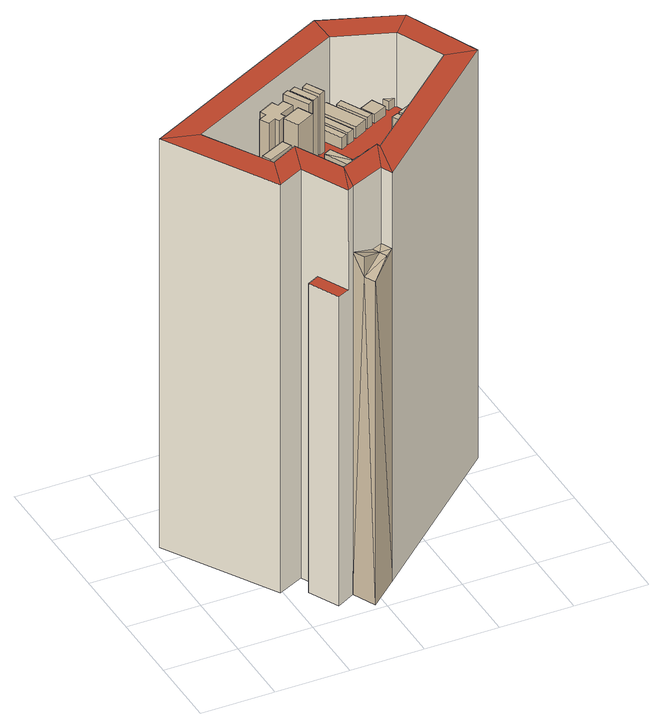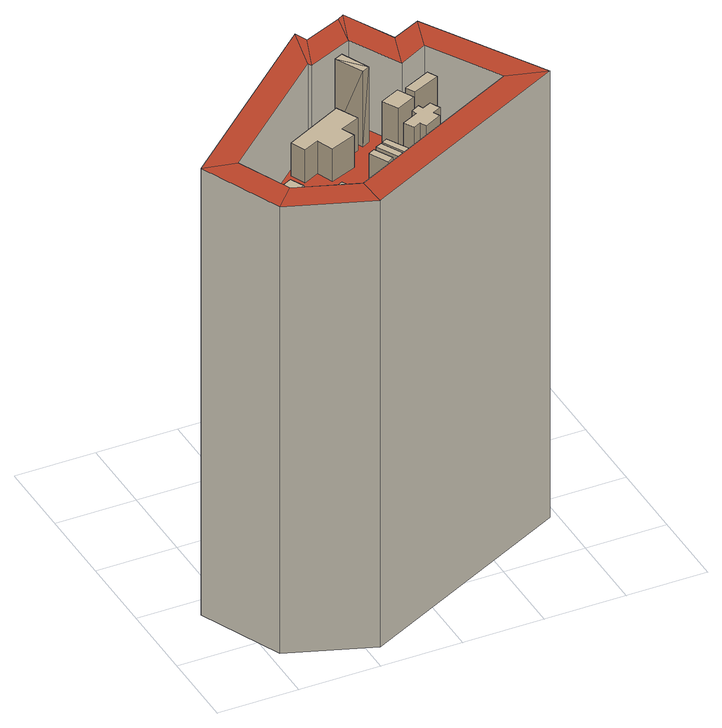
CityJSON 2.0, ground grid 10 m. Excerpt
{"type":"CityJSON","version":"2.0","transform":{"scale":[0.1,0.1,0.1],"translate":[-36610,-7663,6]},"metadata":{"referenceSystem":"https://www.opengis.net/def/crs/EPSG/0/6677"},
"CityObjects":{
"building1":{"type":"Building","attributes":{"延べ面積換算係数":"1.00","大字・町コード":"18","町・丁目コード":"1","13+区市町村コード+大字・町コード+町・丁目コード":"13103018001","measuredHeight":53.4,"class":"3002","usage":"401","storeysAboveGround":13,"storeysBelowGround":0},"address":[{"Country":"日本","Locality":"東京都港区虎ノ門一丁目"}],"children":["building1-1","building1-2"],"geometry":[{"type":"Solid","lod":"2","boundaries":[[[[0,1,2,3,4,5,6,7,8,9,10,11]],[[12,13,14,15]],[[16,12,15,17]],[[18,19,20,21]],[[22,23,14,13]],[[16,17,24,25]],[[26,25,24]],[[27,26,24,28]],[[29,30,31,32,33,34,35,36,37]],[[27,28,38,39]],[[40,39,38,41]],[[42,43,23,22]],[[42,40,41,43]],[[28,29,37,38]],[[38,37,36,41]],[[18,25,26,3,2,19]],[[2,1,20,19]],[[4,3,26,27]],[[5,4,27,39]],[[16,25,18,21,0,11]],[[1,0,21,20]],[[11,10,12,16]],[[24,30,29,28]],[[17,31,30,24]],[[6,5,39,40]],[[15,32,31,17]],[[10,9,13,12]],[[14,33,32,15]],[[41,36,35,43]],[[23,34,33,14]],[[7,6,40,42]],[[9,8,22,13]],[[43,35,34,23]],[[8,7,42,22]]]],"semantics":{"surfaces":[{"type":"GroundSurface"},{"type":"RoofSurface"},{"type":"WallSurface"}],"values":[[0,1,1,1,1,1,1,1,1,1,1,1,1,2,2,2,2,2,2,2,2,2,2,2,2,2,2,2,2,2,2,2,2,2]]}}]},
"building1-1":{"type":"BuildingInstallation","attributes":{"relationToConstruction":"outside"},"parents":["building1"],"geometry":[{"type":"MultiSurface","lod":"2","boundaries":[[[44,45,46]],[[47,48,44]],[[48,3,44]],[[44,49,45]],[[44,3,49]],[[50,47,44]],[[46,50,44]],[[49,51,46]],[[45,49,46]],[[50,46,52]],[[46,51,53]],[[46,53,52]],[[53,5,52]],[[53,4,5]],[[54,55,56]],[[54,57,55]],[[58,57,54]],[[58,59,57]],[[55,57,59]],[[60,55,59]],[[56,60,61]],[[56,55,60]],[[61,59,58]],[[61,60,59]],[[48,47,5]],[[5,47,52]],[[47,50,52]],[[53,51,4]],[[4,51,3]],[[51,49,3]],[[5,4,3]],[[48,5,3]],[[58,54,56]],[[61,58,56]]]}]},
"building1-2":{"type":"BuildingInstallation","attributes":{"relationToConstruction":"outside"},"parents":["building1"],"geometry":[{"type":"MultiSurface","lod":"2","boundaries":[[[62,63,64,65]],[[66,67,68,69]],[[70,71,72,73]],[[74,75,70,73]],[[76,77,78,79,80,81,82,83]],[[84,85,86,87]],[[84,87,88,89]],[[90,91,92,93]],[[94,95,96,97]],[[98,90,93,99]],[[100,101,102,103]],[[104,100,103,105]],[[106,107,108,109]],[[110,107,106,111]],[[112,113,114,115]],[[116,117,118,119]],[[120,121,122,123,124,125]],[[117,116,126,127]],[[120,125,128,129]],[[130,131,132]],[[133,134,135,136]],[[137,138,136,135]],[[139,140,141,142]],[[141,140,143,144]],[[145,146,147,148]],[[149,150,151,152,153,154,155,156,157,158,159,160]],[[161,162,163,164]],[[68,165,166,69]],[[98,99,167,168]],[[147,146,169,170]],[[146,145,171,169]],[[171,172,170,169]],[[170,172,148,147]],[[154,153,173,174]],[[153,152,175,173]],[[151,176,175,152]],[[145,148,172,171]],[[154,174,177,155]],[[151,150,178,176]],[[156,155,177,179]],[[180,181,182,179,177,174,173,175,176,178,183,184]],[[157,156,179,182]],[[161,185,186,162]],[[158,157,182,181]],[[150,149,183,178]],[[161,164,187,185]],[[149,160,184,183]],[[158,181,180,159]],[[185,187,188,186]],[[162,186,188,163]],[[160,159,180,184]],[[164,163,188,187]],[[62,65,189,190]],[[81,80,191,192]],[[62,190,193,63]],[[80,79,194,191]],[[195,193,190,189]],[[68,67,196,165]],[[65,64,195,189]],[[64,63,193,195]],[[79,78,197,194]],[[198,166,165,196]],[[67,66,198,196]],[[166,198,66,69]],[[70,75,199,71]],[[78,77,200,197]],[[201,72,71,199]],[[75,74,201,199]],[[74,73,72,201]],[[202,203,192,191,194,197,200,204]],[[95,94,205,206]],[[89,207,85,84]],[[82,81,192,203]],[[85,207,208,86]],[[77,76,204,200]],[[168,91,90,98]],[[89,88,208,207]],[[97,209,205,94]],[[76,83,202,204]],[[205,209,210,206]],[[168,167,92,91]],[[86,208,88,87]],[[95,206,210,96]],[[211,101,100,104]],[[83,82,203,202]],[[99,93,92,167]],[[211,212,102,101]],[[113,112,213,214]],[[97,96,210,209]],[[211,104,105,212]],[[107,110,215,108]],[[105,103,102,212]],[[115,216,213,112]],[[215,217,109,108]],[[218,214,213,216]],[[122,121,219,220]],[[111,217,215,110]],[[113,214,218,114]],[[111,106,109,217]],[[121,120,129,219]],[[114,218,216,115]],[[221,222,220,219,129,128]],[[117,127,223,118]],[[123,122,220,222]],[[118,223,224,119]],[[119,224,126,116]],[[124,123,222,221]],[[127,126,224,223]],[[125,124,221,128]],[[133,136,138,225]],[[132,226,227,130]],[[134,133,225,228]],[[226,229,227]],[[229,226,132,131]],[[137,228,225,138]],[[229,131,130,227]],[[141,144,230,142]],[[137,135,134,228]],[[231,139,142,230]],[[231,230,144,143]],[[139,231,143,140]]]}]}
},
"vertices":[
[144,75,7],[128,67,7],[148,26,7],[173,39,7],[221,59,7],[228,43,7],[433,225,7],[388,329,7],[284,367,7],[9,230,7],[97,81,7],[133,98,7],[97,81,607],[9,230,607],[58,216,607],[111,126,607],[133,98,607],[148,145,607],[165,34,461],[148,26,461],[128,67,461],[144,75,461],[284,367,607],[286,329,607],[181,80,607],[165,34,607],[173,39,607],[221,59,607],[238,105,607],[238,105,498],[181,80,498],[148,145,498],[111,126,498],[58,216,498],[286,329,498],[362,301,498],[392,234,498],[240,100,498],[240,100,607],[228,43,607],[433,225,607],[392,234,607],[388,329,607],[362,301,607],
[181,23,482],[181,23,511],[211,43,496],[188,8,482],[188,8,7],[173,39,511],[215,32,496],[206,53,496],[228,43,496],[221,59,496],[194,90,498],[205,95,599],[205,95,498],[194,90,599],[178,125,498],[178,125,599],[188,130,599],[188,130,498],
[196,273,498],[214,240,498],[221,244,498],[204,277,498],[231,249,498],[215,280,498],[207,276,498],[223,245,498],[223,275,498],[223,275,587],[235,252,587],[235,252,498],[243,256,498],[231,280,498],[255,153,498],[247,174,498],[214,161,498],[221,145,498],[196,134,498],[209,107,498],[283,144,498],[275,163,498],[245,309,498],[237,305,498],[264,251,498],[272,255,498],[272,255,515],[245,309,515],[248,310,498],[248,310,515],[275,257,515],[275,257,498],[237,202,498],[243,189,498],[294,214,498],[288,227,498],[257,315,498],[284,261,498],[261,317,498],[261,317,515],[289,264,515],[289,264,498],[279,326,498],[306,273,498],[310,275,498],[289,316,498],[289,316,515],[310,275,515],[297,321,498],[318,279,498],[286,182,498],[294,165,498],[326,181,498],[317,198,498],[323,282,498],[314,301,498],[314,301,511],[323,282,511],[336,241,498],[301,224,498],[312,201,498],[338,213,498],[335,219,498],[345,224,498],[342,291,498],[333,310,498],[345,224,507],[336,241,507],[350,298,498],[360,302,498],[345,308,498],[337,263,498],[365,210,498],[372,217,498],[346,267,498],[372,217,515],[346,267,515],[375,219,515],[375,219,498],[349,269,498],[349,269,515],[391,233,498],[368,278,498],[149,180,498],[114,164,498],[120,152,498],[155,168,498],[174,242,498],[170,250,498],[148,239,498],[152,231,498],[141,226,498],[147,213,498],[158,218,498],[161,212,498],[172,218,498],[169,224,498],[190,234,498],[183,247,498],[163,205,498],[173,185,498],[198,197,498],[188,217,498],[207,276,587],[223,245,587],[284,261,515],[257,315,515],[114,164,591],[120,152,591],[149,180,591],[155,168,591],[141,226,597],[147,213,597],[152,231,597],[148,239,597],[158,218,597],[170,250,597],[161,212,597],[190,234,597],[169,224,597],[172,218,597],[174,242,597],[183,247,597],[163,205,605],[173,185,605],[188,217,605],[198,197,605],[204,277,587],[196,273,587],[196,134,542],[209,107,542],[214,240,587],[221,145,542],[221,244,587],[215,280,587],[214,161,542],[231,249,587],[231,280,587],[247,174,542],[243,256,587],[275,163,542],[283,144,542],[255,153,542],[237,202,506],[243,189,506],[237,305,515],[264,251,515],[288,227,506],[294,214,506],[279,326,515],[306,273,515],[286,182,510],[294,165,510],[297,321,515],[317,198,510],[318,279,515],[326,181,510],[301,224,507],[312,201,507],[335,219,507],[338,213,507],[333,310,511],[342,291,511],[337,263,515],[345,308,511],[350,298,511],[365,210,515],[360,302,511],[368,278,515],[391,233,515]
]}
